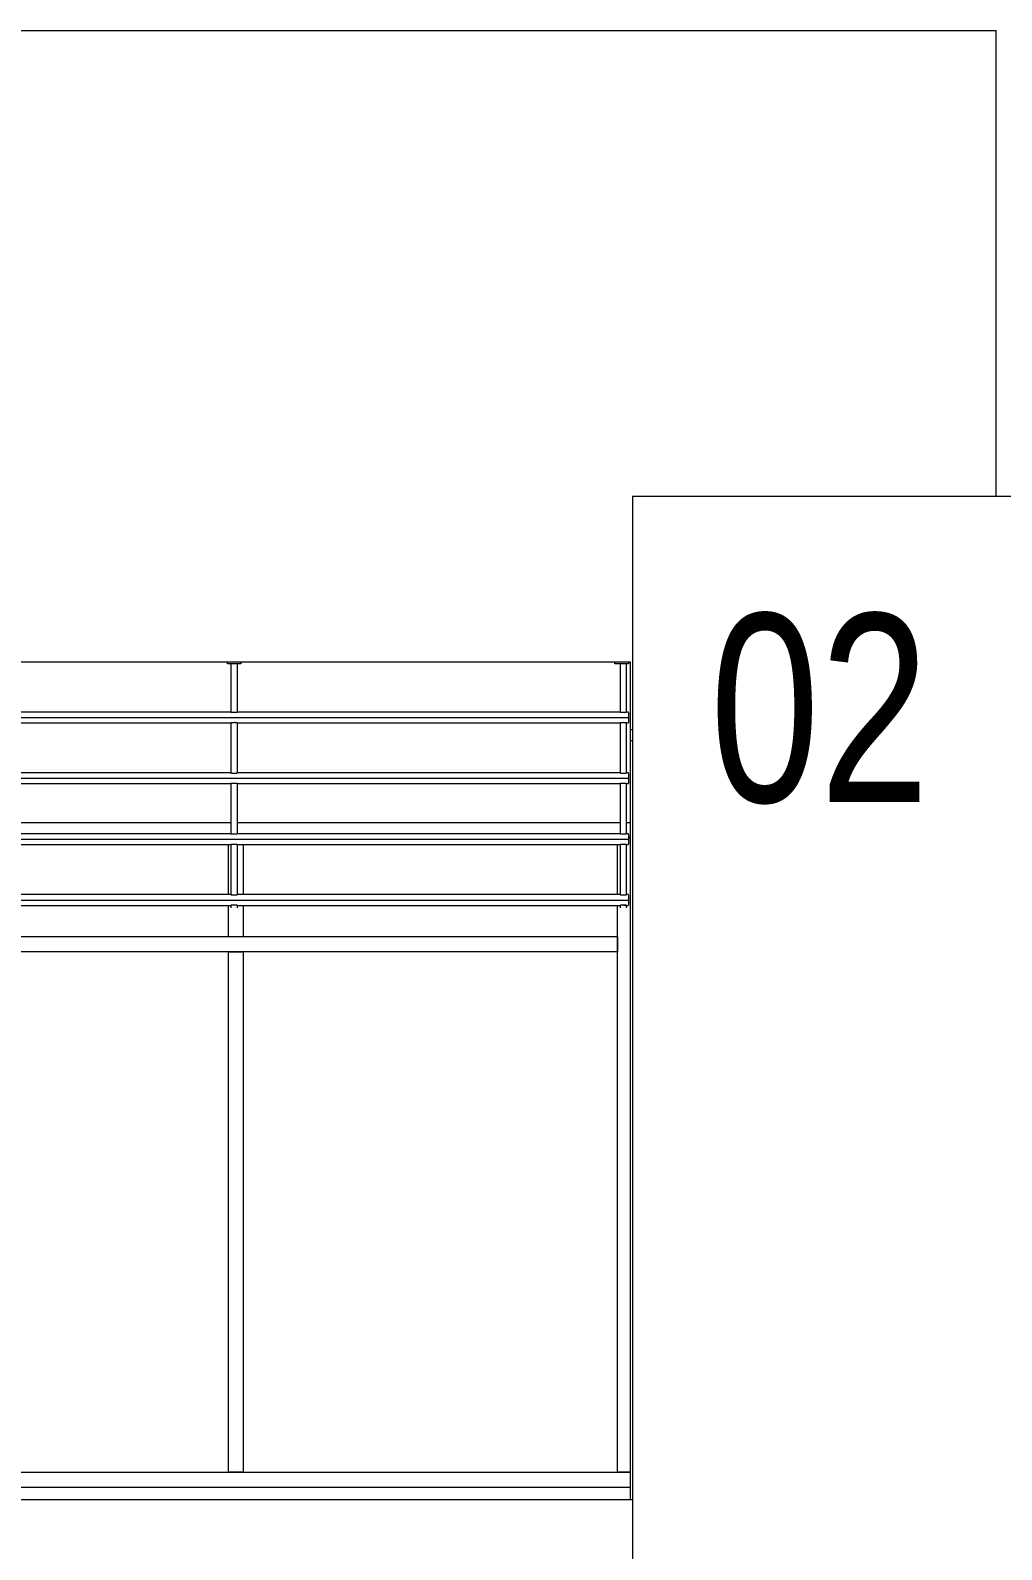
# Model space of a CAD drawing. Header units: metres. Extents: x -199 to 506, y -5 to 23.
# Drawn here: x 170.77 to 174.64, y -0.2 to 5.86 of the extents above; entities that cross this region are included whole.
import ezdxf

# ---------------------------------------------------------------- set-up
doc = ezdxf.new("R2010")
doc.units = ezdxf.units.M
for name, color, linetype, lineweight in [('06MUR', 8, 'Continuous', 9), ('06MUREXT', 92, 'Continuous', 9), ('26VENT', 144, 'Continuous', 5), ('29NOTAS-2', 7, 'Continuous', 5), ('46BANQ', 8, 'Continuous', 5), ('70LINEA', 1, 'Continuous', 13)]:
    doc.layers.add(name, color=color, linetype=linetype, lineweight=lineweight)
doc.styles.add('Arial_1', font='arial.ttf', dxfattribs={"width": 0.75, "height": 0.75})

# ---------------------------------------------------------------- blocks, each defined once
blk = doc.blocks.new('Rectangular Mullion - 60x167-7039929-603rWestElevEje1Paint')
at = {"layer": '26VENT'}
blk.add_line((-9.1006, 2.64), (-9.107, 2.64), dxfattribs=at)
blk = doc.blocks.new('Rectangular Mullion - 60x167-7039930-603rWestElevEje1Paint')
at = {"layer": '26VENT'}
for p, q in [((-10.6724, 0.11), (-9.1006, 0.11)), ((-10.6724, 0.05), (-9.1006, 0.05))]:
    blk.add_line(p, q, dxfattribs=at)
blk = doc.blocks.new('Rectangular Mullion - 60x167-7039931-603rWestElevEje1Paint')
at = {"layer": '26VENT'}
for p, q in [((-12.2237, 0.11), (-10.6724, 0.11)), ((-12.2237, 0.05), (-10.6724, 0.05))]:
    blk.add_line(p, q, dxfattribs=at)
blk = doc.blocks.new('Rectangular Mullion - 60x167-7039631-603rWestElevEje1Paint')
at = {"layer": '26VENT'}
for p, q in [((-9.1511, 2.4112), (-9.1511, 2.613)), ((-9.107, 2.64), (-9.1006, 2.64)), ((-9.1511, 2.2136), (-9.1511, 2.3703))]:
    blk.add_line(p, q, dxfattribs=at)
blk = doc.blocks.new('Rectangular Mullion - 60x167-7039281-603rWestElevEje1Paint')
at = {"layer": '26VENT'}
for p, q in [((-9.1511, 0.11), (-9.1511, 2.2136)), ((-9.1006, 0.11), (-9.1511, 0.11))]:
    blk.add_line(p, q, dxfattribs=at)
blk = doc.blocks.new('Rectangular Mullion - 60x167-7039932-603rWestElevEje1Paint')
at = {"layer": '26VENT'}
for p, q in [((-9.1511, 2.2436), (-10.6724, 2.2436)), ((-9.1511, 2.2436), (-9.1511, 2.1836)), ((-9.1511, 2.1836), (-10.6724, 2.1836))]:
    blk.add_line(p, q, dxfattribs=at)
blk = doc.blocks.new('Rectangular Mullion - 60x167-7039933-603rWestElevEje1Paint')
at = {"layer": '26VENT'}
for p, q in [((-10.6724, 2.2436), (-12.2237, 2.2436)), ((-10.6724, 2.1836), (-12.2237, 2.1836))]:
    blk.add_line(p, q, dxfattribs=at)
blk = doc.blocks.new('Rectangular Mullion - 60x167-7039271-603rWestElevEje1Paint')
at = {"layer": '26VENT'}
for p, q in [((-10.7024, 2.1836), (-10.6424, 2.1836)), ((-10.7024, 2.1836), (-10.7024, 0.11)), ((-10.6424, 2.1836), (-10.6424, 0.11)), ((-10.6424, 0.11), (-10.7024, 0.11))]:
    blk.add_line(p, q, dxfattribs=at)
blk = doc.blocks.new('Rectangular Mullion - 60x167-7039628-603rWestElevEje1Paint')
at = {"layer": '26VENT'}
for p, q in [((-10.7024, 2.6127), (-10.7024, 2.4115)), ((-10.6424, 2.6128), (-10.6424, 2.4113)), ((-10.7024, 2.37), (-10.7024, 2.2436)), ((-10.6424, 2.3702), (-10.6424, 2.2436)), ((-10.6424, 2.2436), (-10.7024, 2.2436))]:
    blk.add_line(p, q, dxfattribs=at)
blk = doc.blocks.new('Curtain Wall Curb-Concrete-01 - Curtain Wall Curb-Concrete-01-7040853-603rWestElevEje1Paint')
at = {"layer": '46BANQ'}
for p, q in [((-13.912, 0.05), (-9.1006, 0.05)), ((-13.912, 0), (-13.912, 0.05))]:
    blk.add_line(p, q, dxfattribs=at)
blk = doc.blocks.new('Solar Shade-Aluminium-01 - Solar Shade-Aluminium-01-7044055-603rWestElevEje1Paint')
at = {"layer": '06MUR'}
for p, q in [((-10.7057, 3.332), (-10.7057, 3.34)), ((-10.6518, 3.332), (-10.7057, 3.332)), ((-10.6914, 3.332), (-10.6914, 3.14)), ((-10.666, 3.14), (-10.666, 3.332)), ((-10.6518, 3.34), (-10.6518, 3.332)), ((-9.1609, 3.332), (-9.1609, 3.34)), ((-9.107, 3.332), (-9.1609, 3.332)), ((-9.1401, 3.332), (-9.1401, 3.14)), ((-9.1147, 3.14), (-9.1147, 3.332)), ((-9.107, 3.34), (-9.107, 3.332)), ((-15.2431, 3.1187), (-9.107, 3.1187)), ((-10.6914, 3.14), (-12.2174, 3.14)), ((-12.2174, 3.0974), (-10.6914, 3.0974)), ((-10.6914, 3.0974), (-10.6914, 2.8974)), ((-9.1401, 3.14), (-10.6661, 3.14)), ((-10.6661, 3.0974), (-9.1401, 3.0974)), ((-10.666, 2.8974), (-10.666, 3.0974)), ((-9.1401, 3.0974), (-9.1401, 2.8974)), ((-9.107, 3.14), (-9.1148, 3.14)), ((-9.1148, 3.0974), (-9.107, 3.0974)), ((-9.1147, 2.8974), (-9.1147, 3.0974)), ((-9.107, 3.1391), (-9.107, 3.1187)), ((-9.107, 3.1187), (-9.107, 3.0982)), ((-15.2431, 2.876), (-9.107, 2.876)), ((-10.6914, 2.8974), (-12.2174, 2.8974)), ((-12.2174, 2.8547), (-10.6914, 2.8547)), ((-10.6914, 2.8547), (-10.6914, 2.6547)), ((-9.1401, 2.8974), (-10.6661, 2.8974)), ((-10.6661, 2.8547), (-9.1401, 2.8547)), ((-10.666, 2.6547), (-10.666, 2.8547)), ((-9.1401, 2.8547), (-9.1401, 2.6547)), ((-9.107, 2.8974), (-9.1148, 2.8974)), ((-9.1148, 2.8547), (-9.107, 2.8547)), ((-9.1147, 2.6547), (-9.1147, 2.8547)), ((-9.107, 2.8965), (-9.107, 2.8761)), ((-9.107, 2.876), (-9.107, 2.8556)), ((-15.2431, 2.6334), (-9.107, 2.6334)), ((-10.6914, 2.6547), (-12.2174, 2.6547)), ((-12.2174, 2.6121), (-10.6914, 2.6121)), ((-10.6914, 2.6121), (-10.6914, 2.4121)), ((-9.1401, 2.6547), (-10.6661, 2.6547)), ((-10.6661, 2.6121), (-9.1401, 2.6121)), ((-10.666, 2.4121), (-10.666, 2.6121)), ((-9.1401, 2.6121), (-9.1401, 2.4121)), ((-9.107, 2.6547), (-9.1148, 2.6547)), ((-9.1148, 2.6121), (-9.107, 2.6121)), ((-9.1147, 2.4121), (-9.1147, 2.6121)), ((-9.107, 2.6539), (-9.107, 2.6334)), ((-9.107, 2.6334), (-9.107, 2.613)), ((-15.2431, 2.3908), (-9.107, 2.3908)), ((-10.6914, 2.4121), (-12.2174, 2.4121)), ((-12.2174, 2.3695), (-10.6914, 2.3695)), ((-10.6914, 2.3695), (-10.6914, 2.36)), ((-9.1401, 2.4121), (-10.6661, 2.4121)), ((-10.6661, 2.3695), (-9.1401, 2.3695)), ((-10.666, 2.36), (-10.666, 2.3695)), ((-9.1401, 2.3695), (-9.1401, 2.36)), ((-9.107, 2.4121), (-9.1148, 2.4121)), ((-9.1148, 2.3695), (-9.107, 2.3695)), ((-9.1147, 2.36), (-9.1147, 2.3695)), ((-9.107, 2.4112), (-9.107, 2.3908)), ((-9.107, 2.3908), (-9.107, 2.3703)), ((-10.6787, 2.36), (-10.6787, 2.36)), ((-10.6787, 2.36), (-10.6787, 2.36)), ((-9.1274, 2.36), (-9.1274, 2.36)), ((-9.1274, 2.36), (-9.1274, 2.36))]:
    blk.add_line(p, q, dxfattribs=at)
for points, knots in [([(-10.6913, 3.14), (-10.6913, 3.14), (-10.6914, 3.14), (-10.6914, 3.14), (-10.6914, 3.14), (-10.6914, 3.14)], [-0.55555556, -0.55555556, -0.55555556, -0.55555556, -0.54861111, -0.51388889, -0.5000435, -0.5000435, -0.5000435, -0.5000435]), ([(-10.6914, 3.14), (-10.6914, 3.14), (-10.6913, 3.14), (-10.6907, 3.1399), (-10.6898, 3.1399), (-10.6885, 3.1398), (-10.687, 3.1397), (-10.6851, 3.1396), (-10.6831, 3.1395), (-10.681, 3.1394), (-10.6795, 3.1394), (-10.6787, 3.1394)], [-0.5000426, -0.5000426, -0.5000426, -0.5000426, -0.4444444, -0.3888889, -0.3333333, -0.2777778, -0.2222222, -0.1666667, -0.1111111, -0.0555556, 0, 0, 0, 0]), ([(-10.6787, 3.0979), (-10.6807, 3.0979), (-10.6833, 3.0979), (-10.6866, 3.0977), (-10.6885, 3.0976), (-10.6901, 3.0975), (-10.6909, 3.0974), (-10.6913, 3.0974), (-10.6914, 3.0974), (-10.6914, 3.0974), (-10.6914, 3.0974)], [-1, -1, -1, -1, -0.8611111, -0.7916667, -0.7222222, -0.6527778, -0.5833333, -0.5486111, -0.5138889, -0.4999574, -0.4999574, -0.4999574, -0.4999574]), ([(-10.6787, 3.1394), (-10.6768, 3.1394), (-10.6742, 3.1395), (-10.6709, 3.1396), (-10.669, 3.1398), (-10.6674, 3.1399), (-10.6666, 3.14), (-10.6662, 3.14), (-10.6661, 3.14), (-10.6661, 3.14), (-10.6661, 3.14)], [-1, -1, -1, -1, -0.8611111, -0.7916667, -0.7222222, -0.6527778, -0.5833333, -0.5486111, -0.5138889, -0.4999574, -0.4999574, -0.4999574, -0.4999574]), ([(-10.6661, 3.0974), (-10.6661, 3.0974), (-10.6662, 3.0974), (-10.6668, 3.0974), (-10.6677, 3.0975), (-10.669, 3.0976), (-10.6705, 3.0977), (-10.6724, 3.0978), (-10.6744, 3.0979), (-10.6765, 3.0979), (-10.678, 3.0979), (-10.6787, 3.0979)], [-0.5000426, -0.5000426, -0.5000426, -0.5000426, -0.4444444, -0.3888889, -0.3333333, -0.2777778, -0.2222222, -0.1666667, -0.1111111, -0.0555556, 0, 0, 0, 0]), ([(-10.6662, 3.0974), (-10.6662, 3.0974), (-10.6661, 3.0974), (-10.6661, 3.0974), (-10.6661, 3.0974), (-10.6661, 3.0974)], [-0.55555556, -0.55555556, -0.55555556, -0.55555556, -0.54861111, -0.51388889, -0.5000435, -0.5000435, -0.5000435, -0.5000435]), ([(-9.14, 3.14), (-9.14, 3.14), (-9.1401, 3.14), (-9.1401, 3.14), (-9.1401, 3.14), (-9.1401, 3.14)], [-0.55555556, -0.55555556, -0.55555556, -0.55555556, -0.54861111, -0.51388889, -0.5000435, -0.5000435, -0.5000435, -0.5000435]), ([(-9.1401, 3.14), (-9.1401, 3.14), (-9.14, 3.14), (-9.1394, 3.1399), (-9.1385, 3.1399), (-9.1372, 3.1398), (-9.1357, 3.1397), (-9.1338, 3.1396), (-9.1318, 3.1395), (-9.1297, 3.1394), (-9.1282, 3.1394), (-9.1274, 3.1394)], [-0.5000426, -0.5000426, -0.5000426, -0.5000426, -0.4444444, -0.3888889, -0.3333333, -0.2777778, -0.2222222, -0.1666667, -0.1111111, -0.0555556, 0, 0, 0, 0]), ([(-9.1274, 3.0979), (-9.1294, 3.0979), (-9.132, 3.0979), (-9.1353, 3.0977), (-9.1372, 3.0976), (-9.1388, 3.0975), (-9.1396, 3.0974), (-9.14, 3.0974), (-9.1401, 3.0974), (-9.1401, 3.0974), (-9.1401, 3.0974)], [-1, -1, -1, -1, -0.8611111, -0.7916667, -0.7222222, -0.6527778, -0.5833333, -0.5486111, -0.5138889, -0.4999574, -0.4999574, -0.4999574, -0.4999574]), ([(-9.1274, 3.1394), (-9.1255, 3.1394), (-9.1229, 3.1395), (-9.1196, 3.1396), (-9.1177, 3.1398), (-9.1161, 3.1399), (-9.1153, 3.14), (-9.1149, 3.14), (-9.1148, 3.14), (-9.1148, 3.14), (-9.1148, 3.14)], [-1, -1, -1, -1, -0.8611111, -0.7916667, -0.7222222, -0.6527778, -0.5833333, -0.5486111, -0.5138889, -0.4999574, -0.4999574, -0.4999574, -0.4999574]), ([(-9.1148, 3.0974), (-9.1148, 3.0974), (-9.1149, 3.0974), (-9.1155, 3.0974), (-9.1164, 3.0975), (-9.1177, 3.0976), (-9.1192, 3.0977), (-9.1211, 3.0978), (-9.1231, 3.0979), (-9.1252, 3.0979), (-9.1267, 3.0979), (-9.1274, 3.0979)], [-0.5000426, -0.5000426, -0.5000426, -0.5000426, -0.4444444, -0.3888889, -0.3333333, -0.2777778, -0.2222222, -0.1666667, -0.1111111, -0.0555556, 0, 0, 0, 0]), ([(-9.1149, 3.0974), (-9.1149, 3.0974), (-9.1148, 3.0974), (-9.1148, 3.0974), (-9.1148, 3.0974), (-9.1148, 3.0974)], [-0.55555556, -0.55555556, -0.55555556, -0.55555556, -0.54861111, -0.51388889, -0.5000435, -0.5000435, -0.5000435, -0.5000435]), ([(-10.6913, 2.8973), (-10.6913, 2.8973), (-10.6914, 2.8974), (-10.6914, 2.8974), (-10.6914, 2.8974), (-10.6914, 2.8974)], [-0.55555556, -0.55555556, -0.55555556, -0.55555556, -0.54861111, -0.51388889, -0.5000435, -0.5000435, -0.5000435, -0.5000435]), ([(-10.6914, 2.8974), (-10.6914, 2.8974), (-10.6913, 2.8974), (-10.6907, 2.8973), (-10.6898, 2.8972), (-10.6885, 2.8971), (-10.687, 2.897), (-10.6851, 2.8969), (-10.6831, 2.8968), (-10.681, 2.8968), (-10.6795, 2.8968), (-10.6787, 2.8968)], [-0.5000426, -0.5000426, -0.5000426, -0.5000426, -0.4444444, -0.3888889, -0.3333333, -0.2777778, -0.2222222, -0.1666667, -0.1111111, -0.0555556, 0, 0, 0, 0]), ([(-10.6787, 2.8553), (-10.6807, 2.8553), (-10.6833, 2.8553), (-10.6866, 2.8551), (-10.6885, 2.855), (-10.6901, 2.8549), (-10.6909, 2.8548), (-10.6913, 2.8547), (-10.6914, 2.8547), (-10.6914, 2.8547), (-10.6914, 2.8547)], [-1, -1, -1, -1, -0.8611111, -0.7916667, -0.7222222, -0.6527778, -0.5833333, -0.5486111, -0.5138889, -0.4999574, -0.4999574, -0.4999574, -0.4999574]), ([(-10.6787, 2.8968), (-10.6768, 2.8968), (-10.6742, 2.8968), (-10.6709, 2.897), (-10.669, 2.8971), (-10.6674, 2.8972), (-10.6666, 2.8973), (-10.6662, 2.8974), (-10.6661, 2.8974), (-10.6661, 2.8974), (-10.6661, 2.8974)], [-1, -1, -1, -1, -0.8611111, -0.7916667, -0.7222222, -0.6527778, -0.5833333, -0.5486111, -0.5138889, -0.4999574, -0.4999574, -0.4999574, -0.4999574]), ([(-10.6661, 2.8547), (-10.6661, 2.8547), (-10.6662, 2.8547), (-10.6668, 2.8548), (-10.6677, 2.8549), (-10.669, 2.855), (-10.6705, 2.8551), (-10.6724, 2.8552), (-10.6744, 2.8552), (-10.6765, 2.8553), (-10.678, 2.8553), (-10.6787, 2.8553)], [-0.5000426, -0.5000426, -0.5000426, -0.5000426, -0.4444444, -0.3888889, -0.3333333, -0.2777778, -0.2222222, -0.1666667, -0.1111111, -0.0555556, 0, 0, 0, 0]), ([(-10.6662, 2.8547), (-10.6662, 2.8547), (-10.6661, 2.8547), (-10.6661, 2.8547), (-10.6661, 2.8547), (-10.6661, 2.8547)], [-0.55555556, -0.55555556, -0.55555556, -0.55555556, -0.54861111, -0.51388889, -0.5000435, -0.5000435, -0.5000435, -0.5000435]), ([(-9.14, 2.8973), (-9.14, 2.8973), (-9.1401, 2.8974), (-9.1401, 2.8974), (-9.1401, 2.8974), (-9.1401, 2.8974)], [-0.55555556, -0.55555556, -0.55555556, -0.55555556, -0.54861111, -0.51388889, -0.5000435, -0.5000435, -0.5000435, -0.5000435]), ([(-9.1401, 2.8974), (-9.1401, 2.8974), (-9.14, 2.8974), (-9.1394, 2.8973), (-9.1385, 2.8972), (-9.1372, 2.8971), (-9.1357, 2.897), (-9.1338, 2.8969), (-9.1318, 2.8968), (-9.1297, 2.8968), (-9.1282, 2.8968), (-9.1274, 2.8968)], [-0.5000426, -0.5000426, -0.5000426, -0.5000426, -0.4444444, -0.3888889, -0.3333333, -0.2777778, -0.2222222, -0.1666667, -0.1111111, -0.0555556, 0, 0, 0, 0]), ([(-9.1274, 2.8553), (-9.1294, 2.8553), (-9.132, 2.8553), (-9.1353, 2.8551), (-9.1372, 2.855), (-9.1388, 2.8549), (-9.1396, 2.8548), (-9.14, 2.8547), (-9.1401, 2.8547), (-9.1401, 2.8547), (-9.1401, 2.8547)], [-1, -1, -1, -1, -0.8611111, -0.7916667, -0.7222222, -0.6527778, -0.5833333, -0.5486111, -0.5138889, -0.4999574, -0.4999574, -0.4999574, -0.4999574]), ([(-9.1274, 2.8968), (-9.1255, 2.8968), (-9.1229, 2.8968), (-9.1196, 2.897), (-9.1177, 2.8971), (-9.1161, 2.8972), (-9.1153, 2.8973), (-9.1149, 2.8974), (-9.1148, 2.8974), (-9.1148, 2.8974), (-9.1148, 2.8974)], [-1, -1, -1, -1, -0.8611111, -0.7916667, -0.7222222, -0.6527778, -0.5833333, -0.5486111, -0.5138889, -0.4999574, -0.4999574, -0.4999574, -0.4999574]), ([(-9.1148, 2.8547), (-9.1148, 2.8547), (-9.1149, 2.8547), (-9.1155, 2.8548), (-9.1164, 2.8549), (-9.1177, 2.855), (-9.1192, 2.8551), (-9.1211, 2.8552), (-9.1231, 2.8552), (-9.1252, 2.8553), (-9.1267, 2.8553), (-9.1274, 2.8553)], [-0.5000426, -0.5000426, -0.5000426, -0.5000426, -0.4444444, -0.3888889, -0.3333333, -0.2777778, -0.2222222, -0.1666667, -0.1111111, -0.0555556, 0, 0, 0, 0]), ([(-9.1149, 2.8547), (-9.1149, 2.8547), (-9.1148, 2.8547), (-9.1148, 2.8547), (-9.1148, 2.8547), (-9.1148, 2.8547)], [-0.55555556, -0.55555556, -0.55555556, -0.55555556, -0.54861111, -0.51388889, -0.5000435, -0.5000435, -0.5000435, -0.5000435]), ([(-10.6913, 2.6547), (-10.6913, 2.6547), (-10.6914, 2.6547), (-10.6914, 2.6547), (-10.6914, 2.6547), (-10.6914, 2.6547)], [-0.55555556, -0.55555556, -0.55555556, -0.55555556, -0.54861111, -0.51388889, -0.5000435, -0.5000435, -0.5000435, -0.5000435]), ([(-10.6914, 2.6547), (-10.6914, 2.6547), (-10.6913, 2.6547), (-10.6907, 2.6547), (-10.6898, 2.6546), (-10.6885, 2.6545), (-10.687, 2.6544), (-10.6851, 2.6543), (-10.6831, 2.6542), (-10.681, 2.6542), (-10.6795, 2.6542), (-10.6787, 2.6542)], [-0.5000426, -0.5000426, -0.5000426, -0.5000426, -0.4444444, -0.3888889, -0.3333333, -0.2777778, -0.2222222, -0.1666667, -0.1111111, -0.0555556, 0, 0, 0, 0]), ([(-10.6787, 2.6127), (-10.6807, 2.6127), (-10.6833, 2.6126), (-10.6866, 2.6125), (-10.6885, 2.6123), (-10.6901, 2.6122), (-10.6909, 2.6121), (-10.6913, 2.6121), (-10.6914, 2.6121), (-10.6914, 2.6121), (-10.6914, 2.6121)], [-1, -1, -1, -1, -0.8611111, -0.7916667, -0.7222222, -0.6527778, -0.5833333, -0.5486111, -0.5138889, -0.4999574, -0.4999574, -0.4999574, -0.4999574]), ([(-10.6787, 2.6542), (-10.6768, 2.6542), (-10.6742, 2.6542), (-10.6709, 2.6544), (-10.669, 2.6545), (-10.6674, 2.6546), (-10.6666, 2.6547), (-10.6662, 2.6547), (-10.6661, 2.6547), (-10.6661, 2.6547), (-10.6661, 2.6547)], [-1, -1, -1, -1, -0.8611111, -0.7916667, -0.7222222, -0.6527778, -0.5833333, -0.5486111, -0.5138889, -0.4999574, -0.4999574, -0.4999574, -0.4999574]), ([(-10.6661, 2.6121), (-10.6661, 2.6121), (-10.6662, 2.6121), (-10.6668, 2.6122), (-10.6677, 2.6122), (-10.669, 2.6123), (-10.6705, 2.6124), (-10.6724, 2.6125), (-10.6744, 2.6126), (-10.6765, 2.6127), (-10.678, 2.6127), (-10.6787, 2.6127)], [-0.5000426, -0.5000426, -0.5000426, -0.5000426, -0.4444444, -0.3888889, -0.3333333, -0.2777778, -0.2222222, -0.1666667, -0.1111111, -0.0555556, 0, 0, 0, 0]), ([(-10.6662, 2.6121), (-10.6662, 2.6121), (-10.6661, 2.6121), (-10.6661, 2.6121), (-10.6661, 2.6121), (-10.6661, 2.6121)], [-0.55555556, -0.55555556, -0.55555556, -0.55555556, -0.54861111, -0.51388889, -0.5000435, -0.5000435, -0.5000435, -0.5000435]), ([(-9.14, 2.6547), (-9.14, 2.6547), (-9.1401, 2.6547), (-9.1401, 2.6547), (-9.1401, 2.6547), (-9.1401, 2.6547)], [-0.55555556, -0.55555556, -0.55555556, -0.55555556, -0.54861111, -0.51388889, -0.5000435, -0.5000435, -0.5000435, -0.5000435]), ([(-9.1401, 2.6547), (-9.1401, 2.6547), (-9.14, 2.6547), (-9.1394, 2.6547), (-9.1385, 2.6546), (-9.1372, 2.6545), (-9.1357, 2.6544), (-9.1338, 2.6543), (-9.1318, 2.6542), (-9.1297, 2.6542), (-9.1282, 2.6542), (-9.1274, 2.6542)], [-0.5000426, -0.5000426, -0.5000426, -0.5000426, -0.4444444, -0.3888889, -0.3333333, -0.2777778, -0.2222222, -0.1666667, -0.1111111, -0.0555556, 0, 0, 0, 0]), ([(-9.1274, 2.6127), (-9.1294, 2.6127), (-9.132, 2.6126), (-9.1353, 2.6125), (-9.1372, 2.6123), (-9.1388, 2.6122), (-9.1396, 2.6121), (-9.14, 2.6121), (-9.1401, 2.6121), (-9.1401, 2.6121), (-9.1401, 2.6121)], [-1, -1, -1, -1, -0.8611111, -0.7916667, -0.7222222, -0.6527778, -0.5833333, -0.5486111, -0.5138889, -0.4999574, -0.4999574, -0.4999574, -0.4999574]), ([(-9.1274, 2.6542), (-9.1255, 2.6542), (-9.1229, 2.6542), (-9.1196, 2.6544), (-9.1177, 2.6545), (-9.1161, 2.6546), (-9.1153, 2.6547), (-9.1149, 2.6547), (-9.1148, 2.6547), (-9.1148, 2.6547), (-9.1148, 2.6547)], [-1, -1, -1, -1, -0.8611111, -0.7916667, -0.7222222, -0.6527778, -0.5833333, -0.5486111, -0.5138889, -0.4999574, -0.4999574, -0.4999574, -0.4999574]), ([(-9.1148, 2.6121), (-9.1148, 2.6121), (-9.1149, 2.6121), (-9.1155, 2.6122), (-9.1164, 2.6122), (-9.1177, 2.6123), (-9.1192, 2.6124), (-9.1211, 2.6125), (-9.1231, 2.6126), (-9.1252, 2.6127), (-9.1267, 2.6127), (-9.1274, 2.6127)], [-0.5000426, -0.5000426, -0.5000426, -0.5000426, -0.4444444, -0.3888889, -0.3333333, -0.2777778, -0.2222222, -0.1666667, -0.1111111, -0.0555556, 0, 0, 0, 0]), ([(-9.1149, 2.6121), (-9.1149, 2.6121), (-9.1148, 2.6121), (-9.1148, 2.6121), (-9.1148, 2.6121), (-9.1148, 2.6121)], [-0.55555556, -0.55555556, -0.55555556, -0.55555556, -0.54861111, -0.51388889, -0.5000435, -0.5000435, -0.5000435, -0.5000435]), ([(-10.6913, 2.4121), (-10.6913, 2.4121), (-10.6914, 2.4121), (-10.6914, 2.4121), (-10.6914, 2.4121), (-10.6914, 2.4121)], [-0.55555556, -0.55555556, -0.55555556, -0.55555556, -0.54861111, -0.51388889, -0.5000435, -0.5000435, -0.5000435, -0.5000435]), ([(-10.6914, 2.4121), (-10.6914, 2.4121), (-10.6913, 2.4121), (-10.6907, 2.412), (-10.6898, 2.412), (-10.6885, 2.4119), (-10.687, 2.4118), (-10.6851, 2.4117), (-10.6831, 2.4116), (-10.681, 2.4115), (-10.6795, 2.4115), (-10.6787, 2.4115)], [-0.5000426, -0.5000426, -0.5000426, -0.5000426, -0.4444444, -0.3888889, -0.3333333, -0.2777778, -0.2222222, -0.1666667, -0.1111111, -0.0555556, 0, 0, 0, 0]), ([(-10.6787, 2.37), (-10.6807, 2.37), (-10.6833, 2.37), (-10.6866, 2.3698), (-10.6885, 2.3697), (-10.6901, 2.3696), (-10.6909, 2.3695), (-10.6913, 2.3695), (-10.6914, 2.3695), (-10.6914, 2.3695), (-10.6914, 2.3695)], [-1, -1, -1, -1, -0.8611111, -0.7916667, -0.7222222, -0.6527778, -0.5833333, -0.5486111, -0.5138889, -0.4999574, -0.4999574, -0.4999574, -0.4999574]), ([(-10.6787, 2.4115), (-10.6768, 2.4115), (-10.6742, 2.4116), (-10.6709, 2.4117), (-10.669, 2.4119), (-10.6674, 2.412), (-10.6666, 2.4121), (-10.6662, 2.4121), (-10.6661, 2.4121), (-10.6661, 2.4121), (-10.6661, 2.4121)], [-1, -1, -1, -1, -0.8611111, -0.7916667, -0.7222222, -0.6527778, -0.5833333, -0.5486111, -0.5138889, -0.4999574, -0.4999574, -0.4999574, -0.4999574]), ([(-10.6661, 2.3695), (-10.6661, 2.3695), (-10.6662, 2.3695), (-10.6668, 2.3695), (-10.6677, 2.3696), (-10.669, 2.3697), (-10.6705, 2.3698), (-10.6724, 2.3699), (-10.6744, 2.37), (-10.6765, 2.37), (-10.678, 2.37), (-10.6787, 2.37)], [-0.5000426, -0.5000426, -0.5000426, -0.5000426, -0.4444444, -0.3888889, -0.3333333, -0.2777778, -0.2222222, -0.1666667, -0.1111111, -0.0555556, 0, 0, 0, 0]), ([(-10.6662, 2.3695), (-10.6662, 2.3695), (-10.6661, 2.3695), (-10.6661, 2.3695), (-10.6661, 2.3695), (-10.6661, 2.3695)], [-0.55555556, -0.55555556, -0.55555556, -0.55555556, -0.54861111, -0.51388889, -0.5000435, -0.5000435, -0.5000435, -0.5000435]), ([(-9.14, 2.4121), (-9.14, 2.4121), (-9.1401, 2.4121), (-9.1401, 2.4121), (-9.1401, 2.4121), (-9.1401, 2.4121)], [-0.55555556, -0.55555556, -0.55555556, -0.55555556, -0.54861111, -0.51388889, -0.5000435, -0.5000435, -0.5000435, -0.5000435]), ([(-9.1401, 2.4121), (-9.1401, 2.4121), (-9.14, 2.4121), (-9.1394, 2.412), (-9.1385, 2.412), (-9.1372, 2.4119), (-9.1357, 2.4118), (-9.1338, 2.4117), (-9.1318, 2.4116), (-9.1297, 2.4115), (-9.1282, 2.4115), (-9.1274, 2.4115)], [-0.5000426, -0.5000426, -0.5000426, -0.5000426, -0.4444444, -0.3888889, -0.3333333, -0.2777778, -0.2222222, -0.1666667, -0.1111111, -0.0555556, 0, 0, 0, 0]), ([(-9.1274, 2.37), (-9.1294, 2.37), (-9.132, 2.37), (-9.1353, 2.3698), (-9.1372, 2.3697), (-9.1388, 2.3696), (-9.1396, 2.3695), (-9.14, 2.3695), (-9.1401, 2.3695), (-9.1401, 2.3695), (-9.1401, 2.3695)], [-1, -1, -1, -1, -0.8611111, -0.7916667, -0.7222222, -0.6527778, -0.5833333, -0.5486111, -0.5138889, -0.4999574, -0.4999574, -0.4999574, -0.4999574]), ([(-9.1274, 2.4115), (-9.1255, 2.4115), (-9.1229, 2.4116), (-9.1196, 2.4117), (-9.1177, 2.4119), (-9.1161, 2.412), (-9.1153, 2.4121), (-9.1149, 2.4121), (-9.1148, 2.4121), (-9.1148, 2.4121), (-9.1148, 2.4121)], [-1, -1, -1, -1, -0.8611111, -0.7916667, -0.7222222, -0.6527778, -0.5833333, -0.5486111, -0.5138889, -0.4999574, -0.4999574, -0.4999574, -0.4999574]), ([(-9.1274, 2.37), (-9.1255, 2.37), (-9.1229, 2.37), (-9.1196, 2.3698), (-9.1176, 2.3697), (-9.1161, 2.3696), (-9.1153, 2.3695), (-9.1149, 2.3695), (-9.1148, 2.3695), (-9.1148, 2.3695), (-9.1148, 2.3695)], [-1, -1, -1, -1, -0.8611111, -0.7916667, -0.7222222, -0.6527778, -0.5833333, -0.5486111, -0.5138889, -0.5000435, -0.5000435, -0.5000435, -0.5000435]), ([(-9.1148, 2.3695), (-9.1148, 2.3695), (-9.1149, 2.3695), (-9.1155, 2.3695), (-9.1164, 2.3696), (-9.1177, 2.3697), (-9.1192, 2.3698), (-9.1211, 2.3699), (-9.1231, 2.37), (-9.1252, 2.37), (-9.1267, 2.37), (-9.1274, 2.37)], [-0.5000426, -0.5000426, -0.5000426, -0.5000426, -0.4444444, -0.3888889, -0.3333333, -0.2777778, -0.2222222, -0.1666667, -0.1111111, -0.0555556, 0, 0, 0, 0])]:
    blk.add_open_spline(points, degree=3, knots=knots, dxfattribs=at)
for points in [[(-10.6914, 3.0974), (-10.6914, 3.0974), (-10.6914, 3.0974), (-10.6913, 3.0974)], [(-10.6661, 3.14), (-10.6661, 3.14), (-10.6661, 3.14), (-10.6662, 3.14)], [(-9.1401, 3.0974), (-9.1401, 3.0974), (-9.1401, 3.0974), (-9.14, 3.0974)], [(-9.1148, 3.14), (-9.1148, 3.14), (-9.1148, 3.14), (-9.1149, 3.14)], [(-10.6914, 2.8547), (-10.6914, 2.8547), (-10.6914, 2.8547), (-10.6913, 2.8547)], [(-10.6661, 2.8974), (-10.6661, 2.8974), (-10.6661, 2.8974), (-10.6662, 2.8973)], [(-9.1401, 2.8547), (-9.1401, 2.8547), (-9.1401, 2.8547), (-9.14, 2.8547)], [(-9.1148, 2.8974), (-9.1148, 2.8974), (-9.1148, 2.8974), (-9.1149, 2.8973)], [(-10.6914, 2.6121), (-10.6914, 2.6121), (-10.6914, 2.6121), (-10.6913, 2.6121)], [(-10.6661, 2.6547), (-10.6661, 2.6547), (-10.6661, 2.6547), (-10.6662, 2.6547)], [(-9.1401, 2.6121), (-9.1401, 2.6121), (-9.1401, 2.6121), (-9.14, 2.6121)], [(-9.1148, 2.6547), (-9.1148, 2.6547), (-9.1148, 2.6547), (-9.1149, 2.6547)], [(-10.6914, 2.3695), (-10.6914, 2.3695), (-10.6914, 2.3695), (-10.6913, 2.3695)], [(-10.6661, 2.4121), (-10.6661, 2.4121), (-10.6661, 2.4121), (-10.6662, 2.4121)], [(-9.1401, 2.3695), (-9.1401, 2.3695), (-9.1401, 2.3695), (-9.14, 2.3695)], [(-9.1148, 2.4121), (-9.1148, 2.4121), (-9.1148, 2.4121), (-9.1149, 2.4121)]]:
    blk.add_open_spline(points, degree=3, dxfattribs=at)

msp = doc.modelspace()

# ---------------------------------------------------------------- linework, layer by layer
at = {"layer": '06MUREXT'}
for p, q in [((180.3695, 4), (173.1695, 4)), ((173.1695, 4), (173.1695, -1.3731)), ((167.0206, 3.34), (173.16, 3.34)), ((173.16, 3.34), (173.16, 0)), ((170.0409, 2.7), (171.5708, 2.7)), ((171.5922, 2.7), (173.1221, 2.7)), ((173.1435, 2.7), (173.16, 2.7))]:
    msp.add_line(p, q, dxfattribs=at)
at = {"layer": '46BANQ'}
msp.add_line((167.0206, 0), (173.1695, 0), dxfattribs=at)
at = {"layer": '70LINEA'}
for p, q in [((167.184, 5.8583), (174.6189, 5.8583)), ((174.6189, 4), (174.6189, 5.8583)), ((167.184, 3.34), (173.16, 3.34)), ((173.16, 3.34), (173.16, 3.0697)), ((173.1695, 3.0697), (173.16, 3.0697)), ((173.16, 3.0263), (173.1695, 3.0263)), ((173.16, 3.0263), (173.16, 0))]:
    msp.add_line(p, q, dxfattribs=at)

# ---------------------------------------------------------------- block references
at = {"layer": '06MUR'}
msp.add_blockref('Solar Shade-Aluminium-01 - Solar Shade-Aluminium-01-7044055-603rWestElevEje1Paint', (182.2606, 0), dxfattribs=at)
at = {"layer": '26VENT'}
for name in ['Rectangular Mullion - 60x167-7039628-603rWestElevEje1Paint', 'Rectangular Mullion - 60x167-7039631-603rWestElevEje1Paint', 'Rectangular Mullion - 60x167-7039929-603rWestElevEje1Paint', 'Rectangular Mullion - 60x167-7039933-603rWestElevEje1Paint', 'Rectangular Mullion - 60x167-7039932-603rWestElevEje1Paint', 'Rectangular Mullion - 60x167-7039271-603rWestElevEje1Paint', 'Rectangular Mullion - 60x167-7039281-603rWestElevEje1Paint', 'Rectangular Mullion - 60x167-7039931-603rWestElevEje1Paint', 'Rectangular Mullion - 60x167-7039930-603rWestElevEje1Paint']:
    msp.add_blockref(name, (182.2606, 0), dxfattribs=at)
at = {"layer": '46BANQ'}
msp.add_blockref('Curtain Wall Curb-Concrete-01 - Curtain Wall Curb-Concrete-01-7040853-603rWestElevEje1Paint', (182.2606, 0), dxfattribs=at)

# ---------------------------------------------------------------- texts
at = {"layer": '29NOTAS-2', "insert": (173.4783, 3.5317), "char_height": 0.75, "width": 1.046202, "attachment_point": 1, "style": 'Arial_1'}
msp.add_mtext('02', dxfattribs=at)

doc.saveas('drawing.dxf')
